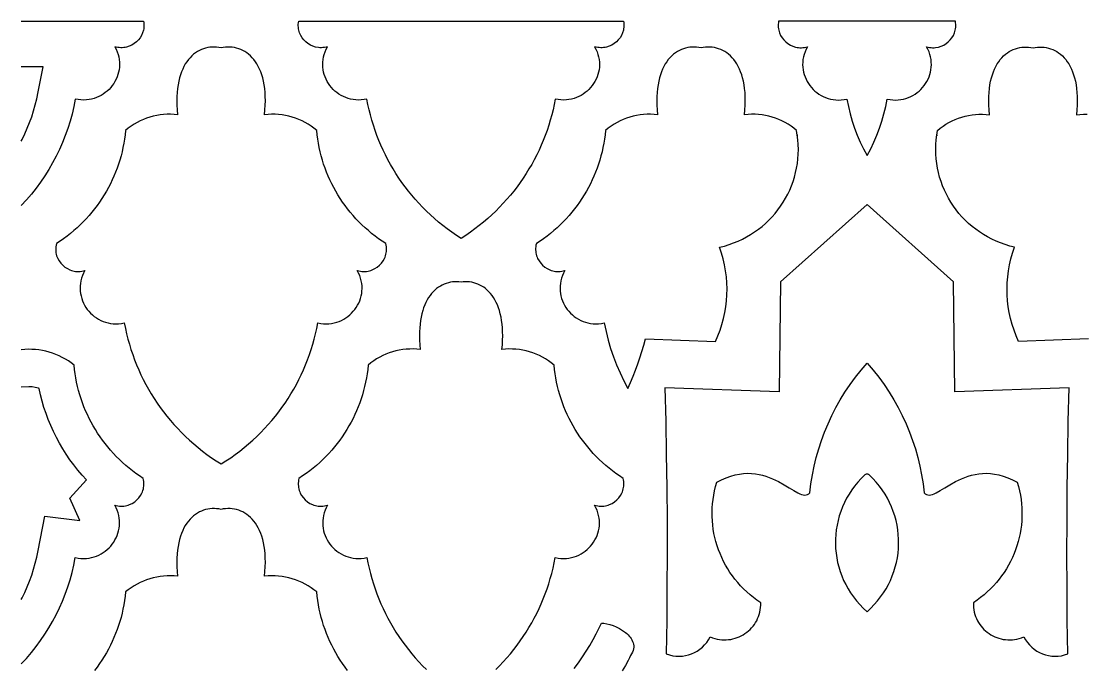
# Model space of a CAD drawing. Extents: x 50 to 3710, y -977 to -877.
# Drawn here: x 3303.4 to 3388.6, y -928.9 to -877.1 of the extents above; entities that cross this region are included whole.
import ezdxf

# ---------------------------------------------------------------- set-up
doc = ezdxf.new("R2010")
doc.units = 0
doc.layers.add('LAYER_1', color=18, linetype='CONTINUOUS')

msp = doc.modelspace()

# ---------------------------------------------------------------- linework, layer by layer
at = {"layer": 'LAYER_1'}
for points in [[(3303.416, -877.083), (3313.216, -877.083), (3313.235, -877.205), (3313.245, -877.325), (3313.248, -877.444), (3313.242, -877.561), (3313.228, -877.676), (3313.208, -877.789), (3313.144, -878.007), (3313.055, -878.213), (3312.94, -878.404), (3312.803, -878.58), (3312.645, -878.738), (3312.47, -878.876), (3312.278, -878.992), (3312.071, -879.085), (3311.853, -879.151), (3311.74, -879.174), (3311.625, -879.19), (3311.508, -879.198), (3311.389, -879.199), (3311.269, -879.191), (3311.147, -879.176), (3311.025, -879.152), (3310.902, -879.119), (3311.01, -879.323), (3311.1, -879.529), (3311.171, -879.736), (3311.226, -879.944), (3311.264, -880.151), (3311.285, -880.358), (3311.291, -880.563), (3311.281, -880.766), (3311.256, -880.966), (3311.217, -881.163), (3311.164, -881.356), (3311.098, -881.544), (3311.019, -881.727), (3310.928, -881.904), (3310.825, -882.074), (3310.711, -882.237), (3310.585, -882.392), (3310.45, -882.538), (3310.305, -882.675), (3310.15, -882.803), (3309.986, -882.92), (3309.814, -883.025), (3309.635, -883.119), (3309.448, -883.2), (3309.254, -883.268), (3309.054, -883.322), (3308.847, -883.362), (3308.636, -883.387), (3308.42, -883.396), (3308.199, -883.389), (3307.975, -883.364), (3307.747, -883.322), (3307.627, -883.921), (3307.485, -884.513), (3307.323, -885.098), (3307.14, -885.675), (3306.937, -886.244), (3306.713, -886.805), (3306.47, -887.356), (3306.207, -887.899), (3305.924, -888.431), (3305.622, -888.953), (3305.301, -889.464), (3304.961, -889.964), (3304.602, -890.452), (3304.225, -890.928), (3303.83, -891.391), (3303.416, -891.842)], [(3388.944, -902.531), (3383.351, -902.734), (3383.155, -902.285), (3382.982, -901.829), (3382.832, -901.366), (3382.705, -900.899), (3382.602, -900.427), (3382.522, -899.951), (3382.466, -899.473), (3382.433, -898.993), (3382.423, -898.512), (3382.438, -898.031), (3382.475, -897.55), (3382.536, -897.071), (3382.621, -896.595), (3382.73, -896.122), (3382.862, -895.652), (3383.018, -895.188), (3382.635, -895.091), (3382.26, -894.977), (3381.894, -894.846), (3381.538, -894.7), (3381.192, -894.538), (3380.855, -894.361), (3380.529, -894.17), (3380.214, -893.966), (3379.91, -893.747), (3379.618, -893.516), (3379.337, -893.273), (3379.068, -893.018), (3378.812, -892.751), (3378.569, -892.473), (3378.339, -892.186), (3378.123, -891.888), (3377.921, -891.581), (3377.733, -891.265), (3377.559, -890.941), (3377.4, -890.609), (3377.257, -890.269), (3377.13, -889.923), (3377.018, -889.57), (3376.923, -889.212), (3376.844, -888.848), (3376.782, -888.479), (3376.738, -888.106), (3376.712, -887.729), (3376.703, -887.349), (3376.713, -886.966), (3376.742, -886.581), (3376.79, -886.194), (3376.791, -886.269), (3376.803, -886.202), (3376.843, -885.829), (3377.063, -885.652), (3377.292, -885.488), (3377.527, -885.335), (3377.77, -885.196), (3378.019, -885.069), (3378.273, -884.956), (3378.533, -884.855), (3378.798, -884.768), (3379.066, -884.694), (3379.339, -884.634), (3379.614, -884.588), (3379.893, -884.556), (3380.173, -884.538), (3380.454, -884.534), (3380.737, -884.544), (3381.02, -884.569), (3380.985, -884.181), (3380.964, -883.808), (3380.956, -883.451), (3380.962, -883.109), (3380.981, -882.783), (3381.011, -882.471), (3381.053, -882.174), (3381.107, -881.893), (3381.171, -881.625), (3381.245, -881.373), (3381.329, -881.134), (3381.423, -880.91), (3381.525, -880.7), (3381.635, -880.504), (3381.754, -880.322), (3381.88, -880.154), (3382.012, -879.999), (3382.151, -879.857), (3382.296, -879.729), (3382.447, -879.614), (3382.602, -879.512), (3382.762, -879.423), (3382.926, -879.347), (3383.094, -879.283), (3383.264, -879.232), (3383.437, -879.193), (3383.612, -879.167), (3383.789, -879.152), (3383.967, -879.15), (3384.146, -879.159), (3384.325, -879.18), (3384.503, -879.212), (3384.682, -879.18), (3384.86, -879.159), (3385.039, -879.15), (3385.217, -879.152), (3385.394, -879.167), (3385.569, -879.193), (3385.742, -879.232), (3385.912, -879.283), (3386.08, -879.347), (3386.244, -879.423), (3386.404, -879.512), (3386.559, -879.614), (3386.71, -879.729), (3386.855, -879.857), (3386.994, -879.999), (3387.126, -880.154), (3387.252, -880.322), (3387.371, -880.504), (3387.481, -880.7), (3387.583, -880.91), (3387.677, -881.134), (3387.761, -881.373), (3387.835, -881.625), (3387.899, -881.893), (3387.953, -882.174), (3387.995, -882.471), (3388.026, -882.783), (3388.044, -883.109), (3388.05, -883.451), (3388.042, -883.808), (3388.021, -884.181), (3387.986, -884.569), (3388.269, -884.544), (3388.552, -884.534), (3388.833, -884.538)], [(3303.416, -886.682), (3303.484, -886.556), (3303.699, -886.111), (3303.899, -885.658), (3304.083, -885.198), (3304.25, -884.73), (3304.4, -884.255), (3304.534, -883.773), (3304.651, -883.285), (3304.761, -882.739), (3305.163, -880.737), (3303.416, -880.737)], [(3341.44, -929.025), (3341.748, -928.717), (3342.047, -928.402), (3342.337, -928.08), (3342.618, -927.751), (3342.89, -927.417), (3343.152, -927.076), (3343.406, -926.729), (3343.65, -926.376), (3343.884, -926.017), (3344.109, -925.653), (3344.324, -925.283), (3344.53, -924.908), (3344.726, -924.528), (3344.912, -924.143), (3345.088, -923.753), (3345.254, -923.359), (3345.41, -922.96), (3345.556, -922.557), (3345.691, -922.149), (3345.816, -921.738), (3345.931, -921.323), (3346.036, -920.904), (3346.13, -920.482), (3346.213, -920.057), (3346.441, -920.099), (3346.665, -920.123), (3346.886, -920.131), (3347.102, -920.121), (3347.313, -920.097), (3347.519, -920.057), (3347.719, -920.002), (3347.913, -919.934), (3348.1, -919.853), (3348.28, -919.759), (3348.452, -919.654), (3348.615, -919.537), (3348.77, -919.41), (3348.916, -919.273), (3349.051, -919.126), (3349.176, -918.971), (3349.291, -918.808), (3349.394, -918.638), (3349.485, -918.461), (3349.564, -918.279), (3349.63, -918.09), (3349.683, -917.898), (3349.722, -917.701), (3349.746, -917.5), (3349.756, -917.297), (3349.751, -917.092), (3349.729, -916.886), (3349.692, -916.678), (3349.637, -916.471), (3349.565, -916.264), (3349.476, -916.058), (3349.368, -915.854), (3349.494, -915.887), (3349.62, -915.911), (3349.745, -915.927), (3349.869, -915.933), (3349.991, -915.932), (3350.111, -915.922), (3350.229, -915.904), (3350.345, -915.879), (3350.458, -915.847), (3350.568, -915.807), (3350.778, -915.708), (3350.972, -915.584), (3351.149, -915.438), (3351.307, -915.27), (3351.441, -915.085), (3351.552, -914.883), (3351.597, -914.776), (3351.635, -914.666), (3351.666, -914.554), (3351.69, -914.438), (3351.705, -914.32), (3351.713, -914.2), (3351.712, -914.078), (3351.702, -913.955), (3351.684, -913.83), (3351.656, -913.704), (3351.362, -913.51), (3351.075, -913.309), (3350.795, -913.101), (3350.522, -912.886), (3350.256, -912.663), (3349.997, -912.433), (3349.745, -912.197), (3349.5, -911.954), (3349.263, -911.705), (3349.034, -911.45), (3348.812, -911.189), (3348.598, -910.922), (3348.392, -910.649), (3348.193, -910.371), (3348.003, -910.088), (3347.821, -909.799), (3347.648, -909.506), (3347.483, -909.207), (3347.326, -908.905), (3347.178, -908.597), (3347.039, -908.286), (3346.908, -907.971), (3346.787, -907.651), (3346.674, -907.328), (3346.571, -907.002), (3346.477, -906.672), (3346.393, -906.339), (3346.318, -906.003), (3346.252, -905.664), (3346.197, -905.323), (3346.151, -904.979), (3346.115, -904.633), (3345.894, -904.456), (3345.666, -904.291), (3345.431, -904.139), (3345.188, -904), (3344.939, -903.873), (3344.685, -903.76), (3344.425, -903.659), (3344.16, -903.572), (3343.891, -903.498), (3343.619, -903.438), (3343.343, -903.392), (3343.065, -903.36), (3342.785, -903.341), (3342.503, -903.338), (3342.221, -903.348), (3341.938, -903.373), (3341.972, -902.999), (3341.993, -902.639), (3342.001, -902.294), (3341.997, -901.963), (3341.982, -901.646), (3341.955, -901.343), (3341.917, -901.053), (3341.868, -900.778), (3341.81, -900.516), (3341.741, -900.268), (3341.664, -900.033), (3341.578, -899.811), (3341.483, -899.603), (3341.38, -899.407), (3341.27, -899.225), (3341.153, -899.055), (3341.029, -898.898), (3340.899, -898.753), (3340.763, -898.621), (3340.622, -898.501), (3340.476, -898.394), (3340.325, -898.298), (3340.171, -898.215), (3340.012, -898.143), (3339.851, -898.083), (3339.686, -898.034), (3339.52, -897.997), (3339.351, -897.971), (3339.181, -897.957), (3339.009, -897.953), (3338.837, -897.961), (3338.665, -897.979), (3338.493, -897.961), (3338.321, -897.953), (3338.15, -897.957), (3337.979, -897.971), (3337.811, -897.997), (3337.644, -898.034), (3337.479, -898.083), (3337.318, -898.143), (3337.159, -898.215), (3337.005, -898.298), (3336.854, -898.394), (3336.708, -898.501), (3336.567, -898.621), (3336.431, -898.753), (3336.301, -898.898), (3336.177, -899.055), (3336.06, -899.225), (3335.95, -899.407), (3335.847, -899.603), (3335.753, -899.811), (3335.666, -900.033), (3335.589, -900.268), (3335.521, -900.516), (3335.462, -900.778), (3335.414, -901.053), (3335.376, -901.343), (3335.349, -901.646), (3335.333, -901.963), (3335.329, -902.294), (3335.337, -902.639), (3335.358, -902.999), (3335.392, -903.373), (3335.109, -903.348), (3334.827, -903.338), (3334.545, -903.341), (3334.265, -903.36), (3333.987, -903.392), (3333.711, -903.438), (3333.439, -903.498), (3333.17, -903.572), (3332.905, -903.659), (3332.646, -903.76), (3332.391, -903.873), (3332.142, -904), (3331.9, -904.139), (3331.664, -904.291), (3331.436, -904.456), (3331.215, -904.633), (3331.18, -904.979), (3331.134, -905.323), (3331.078, -905.664), (3331.013, -906.003), (3330.938, -906.339), (3330.853, -906.672), (3330.759, -907.002), (3330.656, -907.328), (3330.543, -907.651), (3330.422, -907.971), (3330.292, -908.286), (3330.152, -908.597), (3330.004, -908.905), (3329.848, -909.207), (3329.682, -909.506), (3329.509, -909.799), (3329.327, -910.088), (3329.137, -910.371), (3328.939, -910.649), (3328.732, -910.922), (3328.518, -911.189), (3328.297, -911.45), (3328.067, -911.705), (3327.83, -911.954), (3327.585, -912.197), (3327.334, -912.433), (3327.075, -912.663), (3326.808, -912.886), (3326.535, -913.101), (3326.255, -913.309), (3325.968, -913.51), (3325.675, -913.704), (3325.647, -913.83), (3325.628, -913.955), (3325.618, -914.078), (3325.617, -914.2), (3325.625, -914.32), (3325.64, -914.438), (3325.664, -914.554), (3325.695, -914.666), (3325.733, -914.776), (3325.778, -914.883), (3325.889, -915.085), (3326.024, -915.27), (3326.181, -915.438), (3326.358, -915.584), (3326.552, -915.708), (3326.762, -915.807), (3326.872, -915.847), (3326.985, -915.879), (3327.101, -915.904), (3327.219, -915.922), (3327.34, -915.932), (3327.462, -915.933), (3327.585, -915.927), (3327.71, -915.911), (3327.836, -915.887), (3327.963, -915.854), (3327.855, -916.058), (3327.765, -916.264), (3327.693, -916.471), (3327.639, -916.678), (3327.601, -916.886), (3327.58, -917.092), (3327.574, -917.297), (3327.584, -917.5), (3327.608, -917.701), (3327.647, -917.898), (3327.7, -918.09), (3327.766, -918.279), (3327.845, -918.461), (3327.936, -918.638), (3328.039, -918.808), (3328.154, -918.971), (3328.279, -919.126), (3328.415, -919.273), (3328.56, -919.41), (3328.715, -919.537), (3328.878, -919.654), (3329.05, -919.759), (3329.23, -919.853), (3329.417, -919.934), (3329.611, -920.002), (3329.811, -920.057), (3330.017, -920.097), (3330.228, -920.121), (3330.445, -920.131), (3330.665, -920.123), (3330.89, -920.099), (3331.117, -920.057), (3331.201, -920.482), (3331.294, -920.904), (3331.399, -921.323), (3331.514, -921.738), (3331.639, -922.149), (3331.775, -922.557), (3331.921, -922.96), (3332.077, -923.359), (3332.243, -923.753), (3332.419, -924.143), (3332.605, -924.528), (3332.8, -924.908), (3333.006, -925.283), (3333.221, -925.653), (3333.446, -926.017), (3333.681, -926.376), (3333.925, -926.729), (3334.178, -927.076), (3334.44, -927.417), (3334.712, -927.751), (3334.993, -928.08), (3335.283, -928.402), (3335.582, -928.717), (3335.89, -929.025)], [(3303.416, -928.576), (3303.83, -928.125), (3304.225, -927.662), (3304.602, -927.186), (3304.961, -926.698), (3305.301, -926.198), (3305.622, -925.687), (3305.924, -925.165), (3306.207, -924.633), (3306.47, -924.091), (3306.713, -923.539), (3306.937, -922.978), (3307.14, -922.409), (3307.323, -921.832), (3307.485, -921.247), (3307.627, -920.655), (3307.747, -920.057), (3307.975, -920.099), (3308.199, -920.123), (3308.42, -920.131), (3308.636, -920.121), (3308.847, -920.097), (3309.054, -920.057), (3309.254, -920.002), (3309.448, -919.934), (3309.635, -919.853), (3309.814, -919.759), (3309.986, -919.654), (3310.15, -919.537), (3310.305, -919.41), (3310.45, -919.273), (3310.585, -919.126), (3310.711, -918.971), (3310.825, -918.808), (3310.928, -918.638), (3311.019, -918.461), (3311.098, -918.279), (3311.164, -918.09), (3311.217, -917.898), (3311.256, -917.701), (3311.281, -917.5), (3311.291, -917.297), (3311.285, -917.092), (3311.264, -916.886), (3311.226, -916.678), (3311.171, -916.471), (3311.1, -916.264), (3311.01, -916.058), (3310.902, -915.854), (3311.029, -915.887), (3311.154, -915.911), (3311.279, -915.927), (3311.403, -915.933), (3311.525, -915.932), (3311.645, -915.922), (3311.763, -915.904), (3311.879, -915.879), (3311.992, -915.847), (3312.102, -915.807), (3312.312, -915.708), (3312.507, -915.584), (3312.684, -915.438), (3312.841, -915.27), (3312.976, -915.085), (3313.086, -914.883), (3313.131, -914.776), (3313.17, -914.666), (3313.201, -914.554), (3313.224, -914.438), (3313.24, -914.32), (3313.247, -914.2), (3313.246, -914.078), (3313.237, -913.955), (3313.218, -913.83), (3313.19, -913.704), (3312.896, -913.51), (3312.609, -913.309), (3312.329, -913.101), (3312.056, -912.886), (3311.79, -912.663), (3311.531, -912.433), (3311.279, -912.197), (3311.035, -911.954), (3310.798, -911.705), (3310.568, -911.45), (3310.346, -911.189), (3310.132, -910.922), (3309.926, -910.649), (3309.728, -910.371), (3309.538, -910.088), (3309.356, -909.799), (3309.182, -909.506), (3309.017, -909.207), (3308.86, -908.905), (3308.712, -908.597), (3308.573, -908.286), (3308.443, -907.971), (3308.321, -907.651), (3308.209, -907.328), (3308.105, -907.002), (3308.012, -906.672), (3307.927, -906.339), (3307.852, -906.003), (3307.787, -905.664), (3307.731, -905.323), (3307.685, -904.979), (3307.649, -904.633), (3307.423, -904.46), (3307.189, -904.298), (3306.948, -904.149), (3306.701, -904.013), (3306.448, -903.889), (3306.189, -903.778), (3305.926, -903.68), (3305.658, -903.594), (3305.386, -903.522), (3305.111, -903.463), (3304.833, -903.418), (3304.552, -903.386), (3304.27, -903.368), (3303.986, -903.364), (3303.701, -903.374), (3303.416, -903.398)], [(3303.416, -923.416), (3303.484, -923.29), (3303.699, -922.845), (3303.899, -922.392), (3304.083, -921.932), (3304.25, -921.464), (3304.4, -920.989), (3304.534, -920.508), (3304.651, -920.02), (3304.761, -919.473), (3305.311, -916.735), (3308.123, -917.08), (3307.309, -915.288), (3308.649, -913.835), (3308.294, -913.445), (3307.953, -913.044), (3307.627, -912.631), (3307.316, -912.209), (3307.02, -911.777), (3306.74, -911.335), (3306.476, -910.885), (3306.228, -910.425), (3305.996, -909.958), (3305.781, -909.483), (3305.582, -909), (3305.4, -908.511), (3305.236, -908.015), (3305.088, -907.513), (3304.958, -907.006), (3304.846, -906.493), (3304.793, -906.475), (3304.539, -906.414), (3304.28, -906.378), (3304.017, -906.368), (3303.416, -906.404)], [(3329.575, -929.094), (3329.369, -928.822), (3329.171, -928.543), (3328.981, -928.26), (3328.799, -927.972), (3328.625, -927.678), (3328.46, -927.38), (3328.303, -927.077), (3328.155, -926.77), (3328.016, -926.458), (3327.886, -926.143), (3327.764, -925.824), (3327.652, -925.501), (3327.549, -925.174), (3327.455, -924.844), (3327.37, -924.511), (3327.295, -924.175), (3327.23, -923.837), (3327.174, -923.495), (3327.128, -923.151), (3327.092, -922.805), (3326.872, -922.628), (3326.644, -922.464), (3326.408, -922.312), (3326.166, -922.172), (3325.917, -922.046), (3325.662, -921.932), (3325.402, -921.832), (3325.138, -921.744), (3324.869, -921.671), (3324.596, -921.611), (3324.321, -921.564), (3324.043, -921.532), (3323.763, -921.514), (3323.481, -921.51), (3323.198, -921.52), (3322.915, -921.546), (3322.95, -921.157), (3322.971, -920.785), (3322.979, -920.428), (3322.973, -920.086), (3322.955, -919.759), (3322.924, -919.447), (3322.882, -919.151), (3322.829, -918.869), (3322.765, -918.602), (3322.69, -918.349), (3322.606, -918.111), (3322.513, -917.887), (3322.41, -917.677), (3322.3, -917.481), (3322.181, -917.298), (3322.056, -917.13), (3321.923, -916.975), (3321.784, -916.834), (3321.639, -916.705), (3321.488, -916.59), (3321.333, -916.488), (3321.173, -916.399), (3321.009, -916.323), (3320.842, -916.259), (3320.671, -916.208), (3320.498, -916.17), (3320.323, -916.143), (3320.146, -916.128), (3319.968, -916.126), (3319.79, -916.135), (3319.611, -916.156), (3319.432, -916.189), (3319.254, -916.156), (3319.075, -916.135), (3318.896, -916.126), (3318.718, -916.128), (3318.542, -916.143), (3318.366, -916.17), (3318.193, -916.208), (3318.023, -916.259), (3317.855, -916.323), (3317.691, -916.399), (3317.532, -916.488), (3317.376, -916.59), (3317.226, -916.705), (3317.081, -916.834), (3316.942, -916.975), (3316.809, -917.13), (3316.683, -917.298), (3316.565, -917.481), (3316.454, -917.677), (3316.352, -917.887), (3316.258, -918.111), (3316.174, -918.349), (3316.1, -918.602), (3316.036, -918.869), (3315.982, -919.151), (3315.94, -919.447), (3315.91, -919.759), (3315.891, -920.086), (3315.886, -920.428), (3315.893, -920.785), (3315.914, -921.157), (3315.949, -921.546), (3315.666, -921.52), (3315.384, -921.51), (3315.102, -921.514), (3314.822, -921.532), (3314.544, -921.564), (3314.268, -921.611), (3313.996, -921.671), (3313.727, -921.744), (3313.462, -921.832), (3313.202, -921.932), (3312.948, -922.046), (3312.699, -922.172), (3312.456, -922.312), (3312.221, -922.464), (3311.993, -922.628), (3311.772, -922.805), (3311.736, -923.151), (3311.691, -923.495), (3311.635, -923.837), (3311.569, -924.175), (3311.494, -924.511), (3311.41, -924.844), (3311.316, -925.174), (3311.213, -925.501), (3311.1, -925.824), (3310.979, -926.143), (3310.848, -926.458), (3310.709, -926.77), (3310.561, -927.077), (3310.405, -927.38), (3310.239, -927.678), (3310.066, -927.972), (3309.884, -928.26), (3309.694, -928.543), (3309.495, -928.822), (3309.289, -929.094)], [(3347.731, -928.927), (3348.07, -928.473), (3348.394, -928.012), (3348.7, -927.548), (3348.988, -927.083), (3349.254, -926.623), (3349.497, -926.169), (3349.715, -925.727), (3349.907, -925.299), (3350.111, -925.312), (3350.341, -925.351), (3350.588, -925.415), (3350.845, -925.502), (3351.106, -925.611), (3351.364, -925.74), (3351.612, -925.889), (3351.843, -926.056), (3351.95, -926.146), (3352.05, -926.24), (3352.142, -926.338), (3352.226, -926.44), (3352.3, -926.545), (3352.364, -926.653), (3352.417, -926.765), (3352.458, -926.88), (3352.486, -926.998), (3352.5, -927.118), (3352.5, -927.241), (3352.484, -927.367), (3352.451, -927.494), (3352.402, -927.624), (3352.334, -927.756), (3352.248, -927.89), (3352.16, -928.086), (3352.061, -928.286), (3351.831, -928.699), (3351.564, -929.126)]]:
    msp.add_lwpolyline(points, dxfattribs=at)
for points in [[(3338.665, -894.488), (3338.289, -894.241), (3337.92, -893.985), (3337.561, -893.722), (3337.209, -893.451), (3336.866, -893.172), (3336.532, -892.885), (3336.207, -892.591), (3335.89, -892.29), (3335.582, -891.982), (3335.283, -891.667), (3334.993, -891.345), (3334.712, -891.017), (3334.44, -890.682), (3334.178, -890.341), (3333.925, -889.994), (3333.681, -889.641), (3333.446, -889.283), (3333.221, -888.918), (3333.006, -888.548), (3332.8, -888.173), (3332.605, -887.793), (3332.419, -887.408), (3332.243, -887.019), (3332.077, -886.624), (3331.921, -886.225), (3331.775, -885.822), (3331.639, -885.415), (3331.514, -885.004), (3331.399, -884.589), (3331.294, -884.17), (3331.201, -883.748), (3331.117, -883.322), (3330.89, -883.364), (3330.665, -883.389), (3330.445, -883.396), (3330.228, -883.387), (3330.017, -883.362), (3329.811, -883.322), (3329.611, -883.268), (3329.417, -883.2), (3329.23, -883.119), (3329.05, -883.025), (3328.878, -882.92), (3328.715, -882.803), (3328.56, -882.675), (3328.415, -882.538), (3328.279, -882.392), (3328.154, -882.237), (3328.039, -882.074), (3327.936, -881.904), (3327.845, -881.727), (3327.766, -881.544), (3327.7, -881.356), (3327.647, -881.163), (3327.608, -880.966), (3327.584, -880.766), (3327.574, -880.563), (3327.58, -880.358), (3327.601, -880.151), (3327.639, -879.944), (3327.693, -879.736), (3327.765, -879.529), (3327.855, -879.323), (3327.963, -879.119), (3327.84, -879.152), (3327.717, -879.176), (3327.596, -879.191), (3327.476, -879.199), (3327.357, -879.198), (3327.24, -879.19), (3327.011, -879.151), (3326.793, -879.085), (3326.587, -878.992), (3326.395, -878.876), (3326.219, -878.738), (3326.062, -878.58), (3325.925, -878.404), (3325.81, -878.213), (3325.72, -878.007), (3325.685, -877.899), (3325.657, -877.789), (3325.636, -877.676), (3325.623, -877.561), (3325.617, -877.444), (3325.619, -877.325), (3325.63, -877.205), (3325.649, -877.083), (3351.681, -877.083), (3351.7, -877.205), (3351.711, -877.325), (3351.713, -877.444), (3351.707, -877.561), (3351.694, -877.676), (3351.673, -877.789), (3351.61, -878.007), (3351.52, -878.213), (3351.405, -878.404), (3351.268, -878.58), (3351.111, -878.738), (3350.935, -878.876), (3350.743, -878.992), (3350.537, -879.085), (3350.319, -879.151), (3350.206, -879.174), (3350.09, -879.19), (3349.973, -879.198), (3349.854, -879.199), (3349.734, -879.191), (3349.613, -879.176), (3349.49, -879.152), (3349.367, -879.119), (3349.475, -879.323), (3349.565, -879.529), (3349.637, -879.736), (3349.691, -879.944), (3349.729, -880.151), (3349.75, -880.358), (3349.756, -880.563), (3349.746, -880.766), (3349.722, -880.966), (3349.683, -881.163), (3349.63, -881.356), (3349.564, -881.544), (3349.485, -881.727), (3349.394, -881.904), (3349.291, -882.074), (3349.176, -882.237), (3349.051, -882.392), (3348.915, -882.538), (3348.77, -882.675), (3348.615, -882.803), (3348.452, -882.92), (3348.28, -883.025), (3348.1, -883.119), (3347.913, -883.2), (3347.719, -883.268), (3347.519, -883.322), (3347.313, -883.362), (3347.102, -883.387), (3346.885, -883.396), (3346.665, -883.389), (3346.44, -883.364), (3346.213, -883.322), (3346.129, -883.748), (3346.036, -884.17), (3345.931, -884.589), (3345.816, -885.004), (3345.691, -885.415), (3345.555, -885.822), (3345.409, -886.225), (3345.253, -886.624), (3345.087, -887.019), (3344.911, -887.408), (3344.725, -887.793), (3344.53, -888.173), (3344.324, -888.548), (3344.109, -888.918), (3343.884, -889.283), (3343.649, -889.641), (3343.406, -889.994), (3343.152, -890.341), (3342.89, -890.682), (3342.618, -891.017), (3342.337, -891.345), (3342.047, -891.667), (3341.748, -891.982), (3341.44, -892.29), (3341.123, -892.591), (3340.798, -892.885), (3340.464, -893.172), (3340.121, -893.451), (3339.769, -893.722), (3339.41, -893.985), (3339.041, -894.241)], [(3371.201, -887.839), (3371.493, -887.304), (3371.758, -886.759), (3371.995, -886.205), (3372.207, -885.643), (3372.394, -885.074), (3372.557, -884.497), (3372.698, -883.913), (3372.817, -883.322), (3373.044, -883.364), (3373.269, -883.389), (3373.489, -883.396), (3373.706, -883.387), (3373.917, -883.362), (3374.123, -883.322), (3374.323, -883.268), (3374.517, -883.2), (3374.704, -883.119), (3374.884, -883.025), (3375.056, -882.92), (3375.219, -882.803), (3375.374, -882.675), (3375.519, -882.538), (3375.655, -882.392), (3375.78, -882.237), (3375.895, -882.074), (3375.998, -881.904), (3376.089, -881.727), (3376.168, -881.544), (3376.234, -881.356), (3376.287, -881.163), (3376.326, -880.966), (3376.35, -880.766), (3376.36, -880.563), (3376.354, -880.358), (3376.333, -880.151), (3376.295, -879.944), (3376.241, -879.736), (3376.169, -879.529), (3376.079, -879.323), (3375.971, -879.119), (3376.094, -879.152), (3376.217, -879.176), (3376.338, -879.191), (3376.458, -879.199), (3376.577, -879.198), (3376.694, -879.19), (3376.923, -879.151), (3377.141, -879.085), (3377.347, -878.992), (3377.539, -878.876), (3377.715, -878.738), (3377.872, -878.58), (3378.009, -878.404), (3378.124, -878.213), (3378.214, -878.007), (3378.249, -877.899), (3378.277, -877.789), (3378.298, -877.676), (3378.311, -877.561), (3378.317, -877.444), (3378.315, -877.325), (3378.304, -877.205), (3378.285, -877.083), (3371.201, -877.083), (3364.117, -877.083), (3364.098, -877.205), (3364.087, -877.325), (3364.085, -877.444), (3364.09, -877.561), (3364.104, -877.676), (3364.125, -877.789), (3364.188, -878.007), (3364.278, -878.213), (3364.392, -878.404), (3364.529, -878.58), (3364.687, -878.738), (3364.863, -878.876), (3365.055, -878.992), (3365.261, -879.085), (3365.479, -879.151), (3365.592, -879.174), (3365.707, -879.19), (3365.825, -879.198), (3365.943, -879.199), (3366.064, -879.191), (3366.185, -879.176), (3366.307, -879.152), (3366.43, -879.119), (3366.322, -879.323), (3366.233, -879.529), (3366.161, -879.736), (3366.106, -879.944), (3366.069, -880.151), (3366.047, -880.358), (3366.042, -880.563), (3366.052, -880.766), (3366.076, -880.966), (3366.115, -881.163), (3366.168, -881.356), (3366.234, -881.544), (3366.313, -881.727), (3366.404, -881.904), (3366.507, -882.074), (3366.622, -882.237), (3366.747, -882.392), (3366.883, -882.538), (3367.028, -882.675), (3367.183, -882.803), (3367.346, -882.92), (3367.518, -883.025), (3367.698, -883.119), (3367.885, -883.2), (3368.079, -883.268), (3368.279, -883.322), (3368.485, -883.362), (3368.696, -883.387), (3368.912, -883.396), (3369.133, -883.389), (3369.357, -883.364), (3369.585, -883.322), (3369.704, -883.913), (3369.845, -884.497), (3370.008, -885.074), (3370.195, -885.643), (3370.407, -886.205), (3370.644, -886.759), (3370.909, -887.304)], [(3319.432, -879.212), (3319.254, -879.18), (3319.075, -879.159), (3318.896, -879.15), (3318.718, -879.152), (3318.542, -879.167), (3318.366, -879.193), (3318.193, -879.232), (3318.023, -879.283), (3317.855, -879.347), (3317.691, -879.423), (3317.532, -879.512), (3317.376, -879.614), (3317.226, -879.729), (3317.081, -879.857), (3316.942, -879.999), (3316.809, -880.154), (3316.683, -880.322), (3316.565, -880.504), (3316.454, -880.7), (3316.352, -880.91), (3316.258, -881.134), (3316.174, -881.373), (3316.1, -881.625), (3316.036, -881.893), (3315.982, -882.174), (3315.94, -882.471), (3315.91, -882.783), (3315.891, -883.109), (3315.886, -883.451), (3315.893, -883.808), (3315.914, -884.181), (3315.949, -884.569), (3315.666, -884.544), (3315.384, -884.534), (3315.102, -884.538), (3314.822, -884.556), (3314.544, -884.588), (3314.268, -884.634), (3313.996, -884.694), (3313.727, -884.768), (3313.462, -884.855), (3313.202, -884.956), (3312.948, -885.069), (3312.699, -885.196), (3312.456, -885.335), (3312.221, -885.488), (3311.993, -885.652), (3311.772, -885.829), (3311.736, -886.175), (3311.691, -886.519), (3311.635, -886.86), (3311.569, -887.199), (3311.494, -887.535), (3311.41, -887.868), (3311.316, -888.198), (3311.213, -888.524), (3311.1, -888.847), (3310.979, -889.167), (3310.848, -889.482), (3310.709, -889.794), (3310.561, -890.101), (3310.405, -890.404), (3310.239, -890.702), (3310.066, -890.995), (3309.884, -891.284), (3309.694, -891.567), (3309.495, -891.845), (3309.289, -892.118), (3309.075, -892.385), (3308.853, -892.646), (3308.624, -892.902), (3308.387, -893.151), (3308.142, -893.393), (3307.89, -893.629), (3307.631, -893.859), (3307.365, -894.082), (3307.092, -894.297), (3306.812, -894.505), (3306.525, -894.706), (3306.231, -894.9), (3306.204, -895.026), (3306.185, -895.151), (3306.175, -895.274), (3306.174, -895.396), (3306.182, -895.517), (3306.197, -895.634), (3306.221, -895.75), (3306.252, -895.863), (3306.29, -895.972), (3306.335, -896.079), (3306.446, -896.281), (3306.581, -896.466), (3306.738, -896.634), (3306.915, -896.78), (3307.109, -896.904), (3307.319, -897.003), (3307.429, -897.043), (3307.542, -897.075), (3307.658, -897.1), (3307.776, -897.118), (3307.896, -897.128), (3308.019, -897.13), (3308.142, -897.123), (3308.267, -897.108), (3308.393, -897.083), (3308.519, -897.05), (3308.411, -897.254), (3308.322, -897.46), (3308.25, -897.667), (3308.195, -897.874), (3308.158, -898.082), (3308.136, -898.288), (3308.131, -898.493), (3308.141, -898.696), (3308.165, -898.897), (3308.204, -899.094), (3308.257, -899.286), (3308.323, -899.475), (3308.402, -899.657), (3308.493, -899.834), (3308.596, -900.005), (3308.711, -900.167), (3308.836, -900.322), (3308.972, -900.469), (3309.117, -900.606), (3309.272, -900.733), (3309.435, -900.85), (3309.607, -900.956), (3309.787, -901.049), (3309.974, -901.13), (3310.168, -901.199), (3310.368, -901.253), (3310.574, -901.293), (3310.785, -901.318), (3311.002, -901.327), (3311.222, -901.319), (3311.446, -901.295), (3311.674, -901.253), (3311.759, -901.686), (3311.855, -902.115), (3311.961, -902.541), (3312.079, -902.962), (3312.207, -903.38), (3312.346, -903.794), (3312.496, -904.204), (3312.656, -904.609), (3312.826, -905.01), (3313.007, -905.405), (3313.198, -905.796), (3313.399, -906.182), (3313.61, -906.562), (3313.831, -906.937), (3314.063, -907.306), (3314.304, -907.669), (3314.554, -908.027), (3314.815, -908.378), (3315.085, -908.723), (3315.364, -909.061), (3315.653, -909.393), (3315.952, -909.718), (3316.26, -910.035), (3316.576, -910.346), (3316.902, -910.649), (3317.237, -910.945), (3317.581, -911.233), (3317.934, -911.513), (3318.296, -911.785), (3318.666, -912.048), (3319.045, -912.304), (3319.432, -912.551), (3319.82, -912.304), (3320.199, -912.048), (3320.569, -911.785), (3320.931, -911.513), (3321.283, -911.233), (3321.627, -910.945), (3321.962, -910.649), (3322.288, -910.346), (3322.605, -910.035), (3322.913, -909.718), (3323.211, -909.393), (3323.5, -909.061), (3323.78, -908.723), (3324.05, -908.378), (3324.31, -908.027), (3324.561, -907.669), (3324.802, -907.306), (3325.033, -906.937), (3325.254, -906.562), (3325.466, -906.182), (3325.667, -905.796), (3325.858, -905.405), (3326.039, -905.01), (3326.209, -904.609), (3326.369, -904.204), (3326.518, -903.794), (3326.657, -903.38), (3326.786, -902.962), (3326.903, -902.541), (3327.01, -902.115), (3327.106, -901.686), (3327.19, -901.253), (3327.418, -901.295), (3327.643, -901.319), (3327.863, -901.327), (3328.079, -901.318), (3328.291, -901.293), (3328.497, -901.253), (3328.697, -901.199), (3328.891, -901.13), (3329.078, -901.049), (3329.257, -900.956), (3329.429, -900.85), (3329.593, -900.733), (3329.748, -900.606), (3329.893, -900.469), (3330.029, -900.322), (3330.154, -900.167), (3330.268, -900.005), (3330.371, -899.834), (3330.463, -899.657), (3330.541, -899.475), (3330.608, -899.286), (3330.66, -899.094), (3330.699, -898.897), (3330.724, -898.696), (3330.734, -898.493), (3330.728, -898.288), (3330.707, -898.082), (3330.669, -897.874), (3330.615, -897.667), (3330.543, -897.46), (3330.453, -897.254), (3330.345, -897.05), (3330.472, -897.083), (3330.598, -897.108), (3330.722, -897.123), (3330.846, -897.13), (3330.968, -897.128), (3331.088, -897.118), (3331.206, -897.1), (3331.322, -897.075), (3331.435, -897.043), (3331.545, -897.003), (3331.755, -896.904), (3331.95, -896.78), (3332.127, -896.634), (3332.284, -896.466), (3332.419, -896.281), (3332.529, -896.079), (3332.574, -895.972), (3332.613, -895.863), (3332.644, -895.75), (3332.667, -895.634), (3332.683, -895.517), (3332.69, -895.396), (3332.689, -895.274), (3332.68, -895.151), (3332.661, -895.026), (3332.633, -894.9), (3332.34, -894.706), (3332.053, -894.505), (3331.773, -894.297), (3331.499, -894.082), (3331.233, -893.859), (3330.974, -893.629), (3330.722, -893.393), (3330.478, -893.151), (3330.241, -892.902), (3330.011, -892.646), (3329.789, -892.385), (3329.575, -892.118), (3329.369, -891.845), (3329.171, -891.567), (3328.981, -891.284), (3328.799, -890.995), (3328.625, -890.702), (3328.46, -890.404), (3328.303, -890.101), (3328.155, -889.794), (3328.016, -889.482), (3327.886, -889.167), (3327.764, -888.847), (3327.652, -888.524), (3327.549, -888.198), (3327.455, -887.868), (3327.37, -887.535), (3327.295, -887.199), (3327.23, -886.86), (3327.174, -886.519), (3327.128, -886.175), (3327.092, -885.829), (3326.872, -885.652), (3326.644, -885.488), (3326.408, -885.335), (3326.166, -885.196), (3325.917, -885.069), (3325.662, -884.956), (3325.402, -884.855), (3325.138, -884.768), (3324.869, -884.694), (3324.596, -884.634), (3324.321, -884.588), (3324.043, -884.556), (3323.763, -884.538), (3323.481, -884.534), (3323.198, -884.544), (3322.915, -884.569), (3322.95, -884.181), (3322.971, -883.808), (3322.979, -883.451), (3322.973, -883.109), (3322.955, -882.783), (3322.924, -882.471), (3322.882, -882.174), (3322.829, -881.893), (3322.765, -881.625), (3322.69, -881.373), (3322.606, -881.134), (3322.513, -880.91), (3322.41, -880.7), (3322.3, -880.504), (3322.181, -880.322), (3322.056, -880.154), (3321.923, -879.999), (3321.784, -879.857), (3321.639, -879.729), (3321.488, -879.614), (3321.333, -879.512), (3321.173, -879.423), (3321.009, -879.347), (3320.842, -879.283), (3320.671, -879.232), (3320.498, -879.193), (3320.323, -879.167), (3320.146, -879.152), (3319.968, -879.15), (3319.79, -879.159), (3319.611, -879.18)], [(3319.432, -879.212), (3319.254, -879.18), (3319.075, -879.159), (3318.896, -879.15), (3318.718, -879.152), (3318.542, -879.167), (3318.366, -879.193), (3318.193, -879.232), (3318.023, -879.283), (3317.855, -879.347), (3317.691, -879.423), (3317.532, -879.512), (3317.376, -879.614), (3317.226, -879.729), (3317.081, -879.857), (3316.942, -879.999), (3316.809, -880.154), (3316.683, -880.322), (3316.565, -880.504), (3316.454, -880.7), (3316.352, -880.91), (3316.258, -881.134), (3316.174, -881.373), (3316.1, -881.625), (3316.036, -881.893), (3315.982, -882.174), (3315.94, -882.471), (3315.91, -882.783), (3315.891, -883.109), (3315.886, -883.451), (3315.893, -883.808), (3315.914, -884.181), (3315.949, -884.569), (3315.666, -884.544), (3315.384, -884.534), (3315.102, -884.538), (3314.822, -884.556), (3314.544, -884.588), (3314.268, -884.634), (3313.996, -884.694), (3313.727, -884.768), (3313.462, -884.855), (3313.202, -884.956), (3312.948, -885.069), (3312.699, -885.196), (3312.456, -885.335), (3312.221, -885.488), (3311.993, -885.652), (3311.772, -885.829), (3311.736, -886.175), (3311.691, -886.519), (3311.635, -886.86), (3311.569, -887.199), (3311.494, -887.535), (3311.41, -887.868), (3311.316, -888.198), (3311.213, -888.524), (3311.1, -888.847), (3310.979, -889.167), (3310.848, -889.482), (3310.709, -889.794), (3310.561, -890.101), (3310.405, -890.404), (3310.239, -890.702), (3310.066, -890.995), (3309.884, -891.284), (3309.694, -891.567), (3309.495, -891.845), (3309.289, -892.118), (3309.075, -892.385), (3308.853, -892.646), (3308.624, -892.902), (3308.387, -893.151), (3308.142, -893.393), (3307.89, -893.629), (3307.631, -893.859), (3307.365, -894.082), (3307.092, -894.297), (3306.812, -894.505), (3306.525, -894.706), (3306.231, -894.9), (3306.204, -895.026), (3306.185, -895.151), (3306.175, -895.274), (3306.174, -895.396), (3306.182, -895.517), (3306.197, -895.634), (3306.221, -895.75), (3306.252, -895.863), (3306.29, -895.972), (3306.335, -896.079), (3306.446, -896.281), (3306.581, -896.466), (3306.738, -896.634), (3306.915, -896.78), (3307.109, -896.904), (3307.319, -897.003), (3307.429, -897.043), (3307.542, -897.075), (3307.658, -897.1), (3307.776, -897.118), (3307.896, -897.128), (3308.019, -897.13), (3308.142, -897.123), (3308.267, -897.108), (3308.393, -897.083), (3308.519, -897.05), (3308.411, -897.254), (3308.322, -897.46), (3308.25, -897.667), (3308.195, -897.874), (3308.158, -898.082), (3308.136, -898.288), (3308.131, -898.493), (3308.141, -898.696), (3308.165, -898.897), (3308.204, -899.094), (3308.257, -899.286), (3308.323, -899.475), (3308.402, -899.657), (3308.493, -899.834), (3308.596, -900.005), (3308.711, -900.167), (3308.836, -900.322), (3308.972, -900.469), (3309.117, -900.606), (3309.272, -900.733), (3309.435, -900.85), (3309.607, -900.956), (3309.787, -901.049), (3309.974, -901.13), (3310.168, -901.199), (3310.368, -901.253), (3310.574, -901.293), (3310.785, -901.318), (3311.002, -901.327), (3311.222, -901.319), (3311.446, -901.295), (3311.674, -901.253), (3311.759, -901.686), (3311.855, -902.115), (3311.961, -902.541), (3312.079, -902.962), (3312.207, -903.38), (3312.346, -903.794), (3312.496, -904.204), (3312.656, -904.609), (3312.826, -905.01), (3313.007, -905.405), (3313.198, -905.796), (3313.399, -906.182), (3313.61, -906.562), (3313.831, -906.937), (3314.063, -907.306), (3314.304, -907.669), (3314.554, -908.027), (3314.815, -908.378), (3315.085, -908.723), (3315.364, -909.061), (3315.653, -909.393), (3315.952, -909.718), (3316.26, -910.035), (3316.576, -910.346), (3316.902, -910.649), (3317.237, -910.945), (3317.581, -911.233), (3317.934, -911.513), (3318.296, -911.785), (3318.666, -912.048), (3319.045, -912.304), (3319.432, -912.551), (3319.82, -912.304), (3320.199, -912.048), (3320.569, -911.785), (3320.931, -911.513), (3321.283, -911.233), (3321.627, -910.945), (3321.962, -910.649), (3322.288, -910.346), (3322.605, -910.035), (3322.913, -909.718), (3323.211, -909.393), (3323.5, -909.061), (3323.78, -908.723), (3324.05, -908.378), (3324.31, -908.027), (3324.561, -907.669), (3324.802, -907.306), (3325.033, -906.937), (3325.254, -906.562), (3325.466, -906.182), (3325.667, -905.796), (3325.858, -905.405), (3326.039, -905.01), (3326.209, -904.609), (3326.369, -904.204), (3326.518, -903.794), (3326.657, -903.38), (3326.786, -902.962), (3326.903, -902.541), (3327.01, -902.115), (3327.106, -901.686), (3327.19, -901.253), (3327.418, -901.295), (3327.643, -901.319), (3327.863, -901.327), (3328.079, -901.318), (3328.291, -901.293), (3328.497, -901.253), (3328.697, -901.199), (3328.891, -901.13), (3329.078, -901.049), (3329.257, -900.956), (3329.429, -900.85), (3329.593, -900.733), (3329.748, -900.606), (3329.893, -900.469), (3330.029, -900.322), (3330.154, -900.167), (3330.268, -900.005), (3330.371, -899.834), (3330.463, -899.657), (3330.541, -899.475), (3330.608, -899.286), (3330.66, -899.094), (3330.699, -898.897), (3330.724, -898.696), (3330.734, -898.493), (3330.728, -898.288), (3330.707, -898.082), (3330.669, -897.874), (3330.615, -897.667), (3330.543, -897.46), (3330.453, -897.254), (3330.345, -897.05), (3330.472, -897.083), (3330.598, -897.108), (3330.722, -897.123), (3330.846, -897.13), (3330.968, -897.128), (3331.088, -897.118), (3331.206, -897.1), (3331.322, -897.075), (3331.435, -897.043), (3331.545, -897.003), (3331.755, -896.904), (3331.95, -896.78), (3332.127, -896.634), (3332.284, -896.466), (3332.419, -896.281), (3332.529, -896.079), (3332.574, -895.972), (3332.613, -895.863), (3332.644, -895.75), (3332.667, -895.634), (3332.683, -895.517), (3332.69, -895.396), (3332.689, -895.274), (3332.68, -895.151), (3332.661, -895.026), (3332.633, -894.9), (3332.34, -894.706), (3332.053, -894.505), (3331.773, -894.297), (3331.499, -894.082), (3331.233, -893.859), (3330.974, -893.629), (3330.722, -893.393), (3330.478, -893.151), (3330.241, -892.902), (3330.011, -892.646), (3329.789, -892.385), (3329.575, -892.118), (3329.369, -891.845), (3329.171, -891.567), (3328.981, -891.284), (3328.799, -890.995), (3328.625, -890.702), (3328.46, -890.404), (3328.303, -890.101), (3328.155, -889.794), (3328.016, -889.482), (3327.886, -889.167), (3327.764, -888.847), (3327.652, -888.524), (3327.549, -888.198), (3327.455, -887.868), (3327.37, -887.535), (3327.295, -887.199), (3327.23, -886.86), (3327.174, -886.519), (3327.128, -886.175), (3327.092, -885.829), (3326.872, -885.652), (3326.644, -885.488), (3326.408, -885.335), (3326.166, -885.196), (3325.917, -885.069), (3325.662, -884.956), (3325.402, -884.855), (3325.138, -884.768), (3324.869, -884.694), (3324.596, -884.634), (3324.321, -884.588), (3324.043, -884.556), (3323.763, -884.538), (3323.481, -884.534), (3323.198, -884.544), (3322.915, -884.569), (3322.95, -884.181), (3322.971, -883.808), (3322.979, -883.451), (3322.973, -883.109), (3322.955, -882.783), (3322.924, -882.471), (3322.882, -882.174), (3322.829, -881.893), (3322.765, -881.625), (3322.69, -881.373), (3322.606, -881.134), (3322.513, -880.91), (3322.41, -880.7), (3322.3, -880.504), (3322.181, -880.322), (3322.056, -880.154), (3321.923, -879.999), (3321.784, -879.857), (3321.639, -879.729), (3321.488, -879.614), (3321.333, -879.512), (3321.173, -879.423), (3321.009, -879.347), (3320.842, -879.283), (3320.671, -879.232), (3320.498, -879.193), (3320.323, -879.167), (3320.146, -879.152), (3319.968, -879.15), (3319.79, -879.159), (3319.611, -879.18)], [(3352.04, -906.496), (3352.249, -906.013), (3352.449, -905.525), (3352.64, -905.034), (3352.822, -904.54), (3352.995, -904.042), (3353.159, -903.541), (3353.313, -903.038), (3353.458, -902.531), (3359.051, -902.734), (3359.247, -902.285), (3359.42, -901.829), (3359.57, -901.366), (3359.697, -900.899), (3359.8, -900.427), (3359.88, -899.951), (3359.936, -899.473), (3359.969, -898.993), (3359.978, -898.512), (3359.964, -898.031), (3359.927, -897.55), (3359.865, -897.071), (3359.781, -896.595), (3359.672, -896.122), (3359.54, -895.652), (3359.384, -895.188), (3359.767, -895.091), (3360.142, -894.977), (3360.508, -894.846), (3360.864, -894.7), (3361.21, -894.538), (3361.547, -894.361), (3361.873, -894.17), (3362.188, -893.966), (3362.492, -893.747), (3362.784, -893.516), (3363.065, -893.273), (3363.333, -893.018), (3363.589, -892.751), (3363.832, -892.473), (3364.062, -892.186), (3364.279, -891.888), (3364.481, -891.581), (3364.669, -891.265), (3364.843, -890.941), (3365.001, -890.609), (3365.145, -890.269), (3365.272, -889.923), (3365.384, -889.57), (3365.479, -889.212), (3365.558, -888.848), (3365.619, -888.479), (3365.664, -888.106), (3365.69, -887.729), (3365.698, -887.349), (3365.688, -886.966), (3365.659, -886.581), (3365.612, -886.194), (3365.611, -886.269), (3365.599, -886.202), (3365.559, -885.829), (3365.338, -885.652), (3365.11, -885.488), (3364.875, -885.335), (3364.632, -885.196), (3364.383, -885.069), (3364.129, -884.956), (3363.869, -884.855), (3363.604, -884.768), (3363.335, -884.694), (3363.063, -884.634), (3362.787, -884.588), (3362.509, -884.556), (3362.229, -884.538), (3361.947, -884.534), (3361.665, -884.544), (3361.382, -884.569), (3361.417, -884.181), (3361.438, -883.808), (3361.445, -883.451), (3361.44, -883.109), (3361.421, -882.783), (3361.391, -882.471), (3361.349, -882.174), (3361.295, -881.893), (3361.231, -881.625), (3361.157, -881.373), (3361.073, -881.134), (3360.979, -880.91), (3360.877, -880.7), (3360.766, -880.504), (3360.648, -880.322), (3360.522, -880.154), (3360.39, -879.999), (3360.25, -879.857), (3360.105, -879.729), (3359.955, -879.614), (3359.8, -879.512), (3359.64, -879.423), (3359.476, -879.347), (3359.308, -879.283), (3359.138, -879.232), (3358.965, -879.193), (3358.789, -879.167), (3358.613, -879.152), (3358.435, -879.15), (3358.256, -879.159), (3358.077, -879.18), (3357.899, -879.212), (3357.72, -879.18), (3357.542, -879.159), (3357.363, -879.15), (3357.185, -879.152), (3357.008, -879.167), (3356.833, -879.193), (3356.66, -879.232), (3356.489, -879.283), (3356.322, -879.347), (3356.158, -879.423), (3355.998, -879.512), (3355.843, -879.614), (3355.692, -879.729), (3355.547, -879.857), (3355.408, -879.999), (3355.275, -880.154), (3355.15, -880.322), (3355.031, -880.504), (3354.921, -880.7), (3354.818, -880.91), (3354.725, -881.134), (3354.641, -881.373), (3354.566, -881.625), (3354.502, -881.893), (3354.449, -882.174), (3354.407, -882.471), (3354.376, -882.783), (3354.358, -883.109), (3354.352, -883.451), (3354.36, -883.808), (3354.381, -884.181), (3354.416, -884.569), (3354.133, -884.544), (3353.85, -884.534), (3353.568, -884.538), (3353.288, -884.556), (3353.01, -884.588), (3352.735, -884.634), (3352.462, -884.694), (3352.193, -884.768), (3351.929, -884.855), (3351.669, -884.956), (3351.414, -885.069), (3351.165, -885.196), (3350.923, -885.335), (3350.687, -885.488), (3350.459, -885.652), (3350.239, -885.829), (3350.203, -886.175), (3350.157, -886.519), (3350.101, -886.86), (3350.036, -887.199), (3349.961, -887.535), (3349.876, -887.868), (3349.782, -888.198), (3349.679, -888.524), (3349.567, -888.847), (3349.445, -889.167), (3349.315, -889.482), (3349.176, -889.794), (3349.028, -890.101), (3348.871, -890.404), (3348.706, -890.702), (3348.532, -890.995), (3348.35, -891.284), (3348.16, -891.567), (3347.962, -891.845), (3347.756, -892.118), (3347.542, -892.385), (3347.32, -892.646), (3347.09, -892.902), (3346.853, -893.151), (3346.609, -893.393), (3346.357, -893.629), (3346.098, -893.859), (3345.832, -894.082), (3345.559, -894.297), (3345.278, -894.505), (3344.992, -894.706), (3344.698, -894.9), (3344.67, -895.026), (3344.651, -895.151), (3344.642, -895.274), (3344.641, -895.396), (3344.648, -895.517), (3344.664, -895.634), (3344.687, -895.75), (3344.718, -895.863), (3344.757, -895.972), (3344.802, -896.079), (3344.912, -896.281), (3345.047, -896.466), (3345.204, -896.634), (3345.381, -896.78), (3345.576, -896.904), (3345.786, -897.003), (3345.896, -897.043), (3346.009, -897.075), (3346.125, -897.1), (3346.243, -897.118), (3346.363, -897.128), (3346.485, -897.13), (3346.609, -897.123), (3346.734, -897.108), (3346.859, -897.083), (3346.986, -897.05), (3346.878, -897.254), (3346.788, -897.46), (3346.716, -897.667), (3346.662, -897.874), (3346.624, -898.082), (3346.603, -898.288), (3346.597, -898.493), (3346.607, -898.696), (3346.632, -898.897), (3346.671, -899.094), (3346.723, -899.286), (3346.79, -899.475), (3346.868, -899.657), (3346.96, -899.834), (3347.063, -900.005), (3347.177, -900.167), (3347.302, -900.322), (3347.438, -900.469), (3347.583, -900.606), (3347.738, -900.733), (3347.902, -900.85), (3348.074, -900.956), (3348.253, -901.049), (3348.44, -901.13), (3348.634, -901.199), (3348.834, -901.253), (3349.04, -901.293), (3349.252, -901.318), (3349.468, -901.327), (3349.689, -901.319), (3349.913, -901.295), (3350.141, -901.253), (3350.282, -901.945), (3350.451, -902.628), (3350.649, -903.301), (3350.873, -903.964), (3351.125, -904.616), (3351.403, -905.255), (3351.708, -905.883)], [(3371.201, -904.473), (3371.681, -905.031), (3372.136, -905.605), (3372.565, -906.194), (3372.969, -906.796), (3373.348, -907.411), (3373.701, -908.04), (3374.028, -908.68), (3374.329, -909.331), (3374.603, -909.992), (3374.852, -910.663), (3375.074, -911.344), (3375.269, -912.033), (3375.438, -912.729), (3375.579, -913.432), (3375.694, -914.142), (3375.781, -914.857), (3375.869, -914.945), (3375.966, -915.003), (3376.072, -915.035), (3376.188, -915.041), (3376.312, -915.025), (3376.446, -914.987), (3376.589, -914.932), (3376.741, -914.86), (3377.073, -914.677), (3377.442, -914.456), (3377.849, -914.214), (3378.294, -913.969), (3378.531, -913.851), (3378.777, -913.738), (3379.033, -913.634), (3379.298, -913.54), (3379.573, -913.459), (3379.858, -913.392), (3380.152, -913.342), (3380.456, -913.312), (3380.77, -913.302), (3381.093, -913.316), (3381.427, -913.356), (3381.77, -913.423), (3382.122, -913.521), (3382.485, -913.651), (3382.858, -913.816), (3383.24, -914.017), (3383.338, -914.358), (3383.421, -914.701), (3383.489, -915.044), (3383.543, -915.388), (3383.582, -915.733), (3383.607, -916.077), (3383.618, -916.42), (3383.615, -916.763), (3383.598, -917.104), (3383.568, -917.443), (3383.524, -917.78), (3383.466, -918.115), (3383.395, -918.447), (3383.312, -918.775), (3383.215, -919.1), (3383.105, -919.42), (3382.983, -919.736), (3382.848, -920.047), (3382.701, -920.353), (3382.542, -920.654), (3382.37, -920.948), (3382.187, -921.236), (3381.991, -921.517), (3381.784, -921.791), (3381.566, -922.057), (3381.336, -922.315), (3381.094, -922.565), (3380.842, -922.806), (3380.579, -923.038), (3380.304, -923.261), (3380.019, -923.473), (3379.724, -923.676), (3379.723, -923.871), (3379.734, -924.062), (3379.758, -924.249), (3379.793, -924.431), (3379.841, -924.608), (3379.899, -924.78), (3379.967, -924.946), (3380.046, -925.107), (3380.134, -925.261), (3380.231, -925.409), (3380.338, -925.55), (3380.452, -925.684), (3380.574, -925.811), (3380.703, -925.93), (3380.84, -926.041), (3380.983, -926.143), (3381.131, -926.237), (3381.286, -926.322), (3381.445, -926.398), (3381.609, -926.464), (3381.777, -926.521), (3381.949, -926.567), (3382.124, -926.603), (3382.302, -926.628), (3382.483, -926.642), (3382.665, -926.645), (3382.849, -926.636), (3383.033, -926.615), (3383.219, -926.582), (3383.404, -926.536), (3383.589, -926.477), (3383.773, -926.405), (3383.902, -926.638), (3384.051, -926.854), (3384.217, -927.053), (3384.4, -927.233), (3384.597, -927.395), (3384.807, -927.538), (3385.029, -927.66), (3385.261, -927.762), (3385.502, -927.844), (3385.749, -927.903), (3386.002, -927.94), (3386.258, -927.954), (3386.516, -927.945), (3386.775, -927.912), (3387.034, -927.854), (3387.289, -927.77), (3387.254, -925.106), (3387.233, -922.442), (3387.226, -919.778), (3387.232, -917.114), (3387.253, -914.45), (3387.286, -911.786), (3387.334, -909.122), (3387.396, -906.458), (3378.232, -906.773), (3378.126, -897.954), (3371.201, -891.76), (3364.276, -897.954), (3364.17, -906.773), (3355.006, -906.458), (3355.068, -909.122), (3355.115, -911.786), (3355.149, -914.45), (3355.17, -917.114), (3355.176, -919.778), (3355.169, -922.442), (3355.147, -925.106), (3355.113, -927.77), (3355.368, -927.854), (3355.626, -927.912), (3355.885, -927.945), (3356.144, -927.954), (3356.4, -927.94), (3356.653, -927.903), (3356.9, -927.844), (3357.14, -927.762), (3357.372, -927.66), (3357.594, -927.538), (3357.805, -927.395), (3358.002, -927.233), (3358.185, -927.053), (3358.351, -926.854), (3358.5, -926.638), (3358.629, -926.405), (3358.813, -926.477), (3358.998, -926.536), (3359.183, -926.582), (3359.368, -926.615), (3359.553, -926.636), (3359.737, -926.645), (3359.919, -926.642), (3360.099, -926.628), (3360.277, -926.603), (3360.453, -926.567), (3360.624, -926.521), (3360.793, -926.464), (3360.957, -926.398), (3361.116, -926.322), (3361.27, -926.237), (3361.419, -926.143), (3361.562, -926.041), (3361.698, -925.93), (3361.828, -925.811), (3361.95, -925.684), (3362.064, -925.55), (3362.17, -925.409), (3362.268, -925.261), (3362.356, -925.107), (3362.435, -924.946), (3362.503, -924.78), (3362.561, -924.608), (3362.608, -924.431), (3362.644, -924.249), (3362.668, -924.062), (3362.679, -923.871), (3362.678, -923.676), (3362.382, -923.473), (3362.097, -923.261), (3361.823, -923.038), (3361.56, -922.806), (3361.307, -922.565), (3361.066, -922.315), (3360.836, -922.057), (3360.617, -921.791), (3360.41, -921.517), (3360.215, -921.236), (3360.032, -920.948), (3359.86, -920.654), (3359.701, -920.353), (3359.553, -920.047), (3359.419, -919.736), (3359.296, -919.42), (3359.187, -919.1), (3359.09, -918.775), (3359.006, -918.447), (3358.936, -918.115), (3358.878, -917.78), (3358.834, -917.443), (3358.804, -917.104), (3358.787, -916.763), (3358.784, -916.42), (3358.795, -916.077), (3358.82, -915.733), (3358.859, -915.388), (3358.913, -915.044), (3358.981, -914.701), (3359.064, -914.358), (3359.162, -914.017), (3359.544, -913.816), (3359.917, -913.651), (3360.279, -913.521), (3360.632, -913.423), (3360.975, -913.356), (3361.309, -913.316), (3361.632, -913.302), (3361.946, -913.312), (3362.25, -913.342), (3362.544, -913.392), (3362.829, -913.459), (3363.103, -913.54), (3363.369, -913.634), (3363.625, -913.738), (3363.871, -913.851), (3364.108, -913.969), (3364.552, -914.214), (3364.959, -914.456), (3365.329, -914.677), (3365.661, -914.86), (3365.813, -914.932), (3365.956, -914.987), (3366.09, -915.025), (3366.214, -915.041), (3366.329, -915.035), (3366.436, -915.003), (3366.533, -914.945), (3366.62, -914.857), (3366.708, -914.142), (3366.823, -913.432), (3366.964, -912.729), (3367.133, -912.033), (3367.328, -911.344), (3367.55, -910.663), (3367.799, -909.992), (3368.073, -909.331), (3368.374, -908.68), (3368.701, -908.04), (3369.054, -907.411), (3369.432, -906.796), (3369.837, -906.194), (3370.266, -905.605), (3370.721, -905.031)], [(3371.201, -924.39), (3371.502, -924.112), (3371.784, -923.822), (3372.047, -923.521), (3372.291, -923.21), (3372.516, -922.889), (3372.722, -922.559), (3372.909, -922.221), (3373.077, -921.876), (3373.226, -921.524), (3373.356, -921.166), (3373.467, -920.804), (3373.559, -920.437), (3373.632, -920.067), (3373.685, -919.695), (3373.72, -919.32), (3373.736, -918.945), (3373.732, -918.569), (3373.709, -918.193), (3373.667, -917.819), (3373.606, -917.447), (3373.526, -917.078), (3373.427, -916.712), (3373.308, -916.351), (3373.17, -915.995), (3373.013, -915.645), (3372.837, -915.301), (3372.642, -914.965), (3372.427, -914.637), (3372.193, -914.318), (3371.939, -914.009), (3371.667, -913.711), (3371.375, -913.424), (3371.352, -913.404), (3371.323, -913.387), (3371.275, -913.372), (3371.201, -913.361), (3371.126, -913.372), (3371.079, -913.387), (3371.027, -913.424), (3370.735, -913.711), (3370.462, -914.009), (3370.209, -914.318), (3369.975, -914.637), (3369.76, -914.965), (3369.565, -915.301), (3369.389, -915.645), (3369.232, -915.995), (3369.094, -916.351), (3368.975, -916.712), (3368.876, -917.078), (3368.795, -917.447), (3368.734, -917.819), (3368.693, -918.193), (3368.67, -918.569), (3368.666, -918.945), (3368.682, -919.32), (3368.716, -919.695), (3368.77, -920.067), (3368.843, -920.437), (3368.935, -920.804), (3369.046, -921.166), (3369.176, -921.524), (3369.325, -921.876), (3369.493, -922.221), (3369.68, -922.559), (3369.886, -922.889), (3370.111, -923.21), (3370.355, -923.521), (3370.618, -923.822), (3370.9, -924.112)]]:
    msp.add_lwpolyline(points, close=True, dxfattribs=at)

doc.saveas('drawing.dxf')
